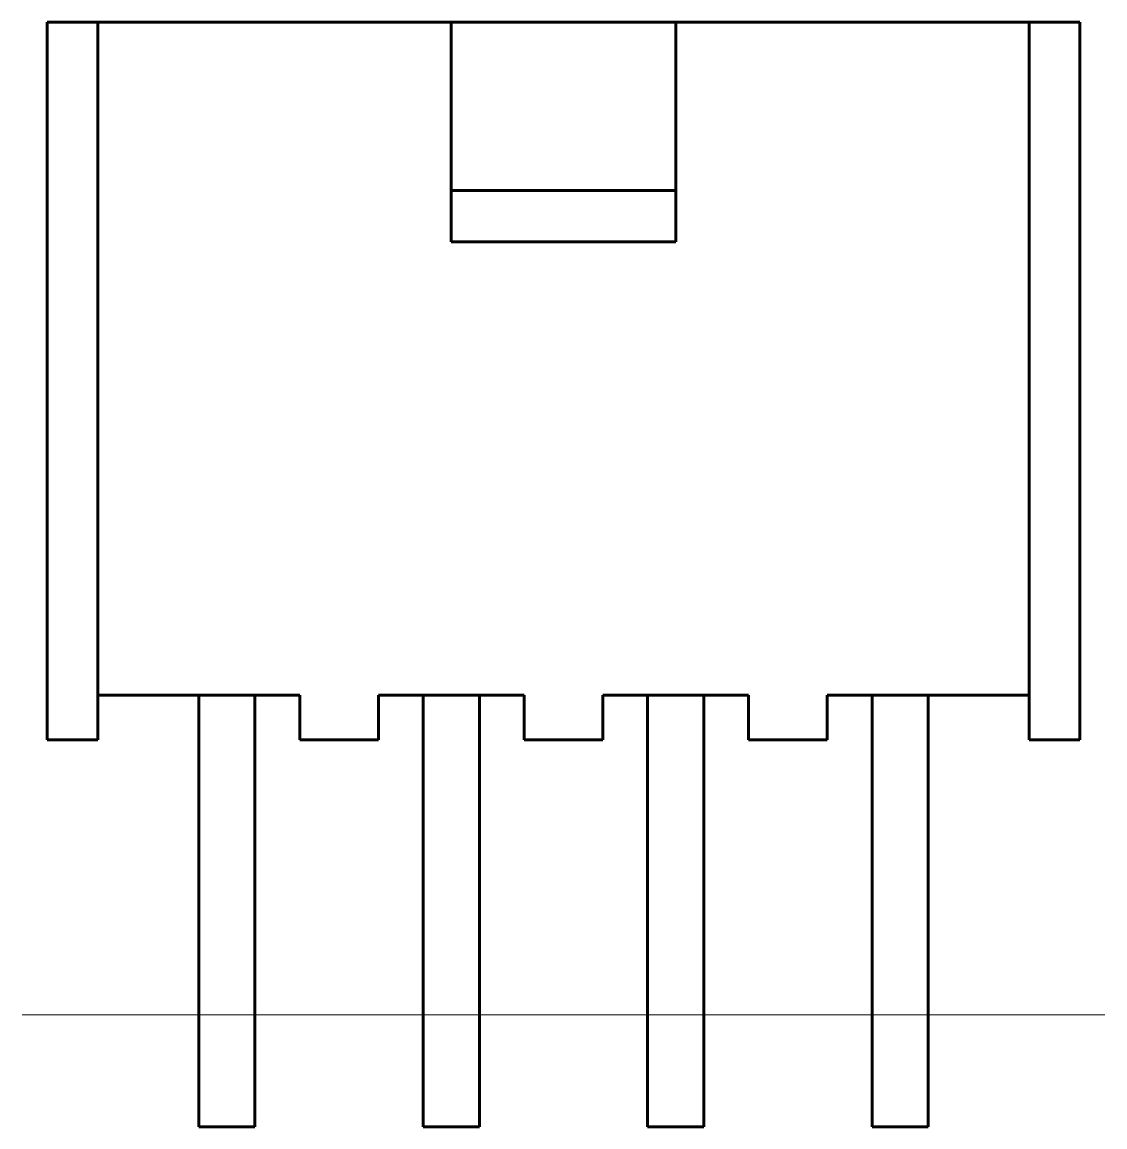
# Model space of a CAD drawing. Header units: millimetres. Extents: x -6.1 to 6.1, y -4.4 to 8.1.
import ezdxf

# ---------------------------------------------------------------- set-up
doc = ezdxf.new("R2010")
doc.units = ezdxf.units.MM
doc.linetypes.add('K5LT_AXLED', pattern=[12, 7.5, -1.5, 1.5, -1.5])
doc.linetypes.add('K5LT_BASIC', pattern=[0])

msp = doc.modelspace()

# ---------------------------------------------------------------- linework, layer by layer
at = {"color": 150, "linetype": 'K5LT_BASIC', "lineweight": 60, "true_color": 0x0080ff}
for p, q in [((-5.842, 8.128), (-5.842, 0)), ((-5.2705, 8.128), (-5.842, 8.128)), ((-5.2705, 8.128), (-5.2705, 0)), ((-5.2705, 8.128), (-1.27, 8.128)), ((1.27, 8.128), (-1.27, 8.128)), ((-1.27, 8.128), (-1.27, 6.223)), ((1.27, 8.128), (1.27, 6.223)), ((1.27, 8.128), (5.2705, 8.128)), ((5.2705, 0), (5.2705, 8.128)), ((5.842, 8.128), (5.2705, 8.128)), ((5.842, 8.128), (5.842, 0)), ((-1.27, 6.223), (-1.27, 5.6388)), ((1.27, 6.223), (-1.27, 6.223)), ((1.27, 6.223), (1.27, 5.6388)), ((1.27, 5.6388), (-1.27, 5.6388)), ((-2.9845, 0.508), (-5.2705, 0.508)), ((-4.1275, 0.508), (-4.1275, -3.1115)), ((-3.4925, 0.508), (-3.4925, -3.1115)), ((-2.9845, 0.508), (-2.9845, 0)), ((-0.4445, 0.508), (-2.0955, 0.508)), ((-2.0955, 0), (-2.0955, 0.508)), ((-1.5875, -3.1115), (-1.5875, 0.508)), ((-0.9525, 0.508), (-0.9525, -3.1115)), ((-0.4445, 0.508), (-0.4445, 0)), ((2.0955, 0.508), (0.4445, 0.508)), ((0.4445, 0), (0.4445, 0.508)), ((0.9525, -3.1115), (0.9525, 0.508)), ((1.5875, 0.508), (1.5875, -3.1115)), ((2.0955, 0.508), (2.0955, 0)), ((5.2705, 0.508), (2.9845, 0.508)), ((2.9845, 0), (2.9845, 0.508)), ((3.4925, -3.1115), (3.4925, 0.508)), ((4.1275, 0.508), (4.1275, -3.1115)), ((-5.2705, 0), (-5.842, 0)), ((-2.9845, 0), (-2.0955, 0)), ((-0.4445, 0), (0.4445, 0)), ((2.0955, 0), (2.9845, 0)), ((5.842, 0), (5.2705, 0)), ((-4.1275, -3.1115), (-4.1275, -4.3815)), ((-3.4925, -3.1115), (-3.4925, -4.3815)), ((-1.5875, -4.3815), (-1.5875, -3.1115)), ((-0.9525, -3.1115), (-0.9525, -4.3815)), ((0.9525, -4.3815), (0.9525, -3.1115)), ((1.5875, -3.1115), (1.5875, -4.3815)), ((3.4925, -4.3815), (3.4925, -3.1115)), ((4.1275, -3.1115), (4.1275, -4.3815)), ((-3.4925, -4.3815), (-4.1275, -4.3815)), ((-0.9525, -4.3815), (-1.5875, -4.3815)), ((1.5875, -4.3815), (0.9525, -4.3815)), ((4.1275, -4.3815), (3.4925, -4.3815))]:
    msp.add_line(p, q, dxfattribs=at)
at = {"color": 30, "linetype": 'K5LT_AXLED', "lineweight": 18, "true_color": 0xff8000}
for p, q in [((-6.1275, -3.1115), (-1.4925, -3.1115)), ((-3.5875, -3.1115), (1.0475, -3.1115)), ((-1.0475, -3.1115), (3.5875, -3.1115)), ((1.4925, -3.1115), (6.1275, -3.1115))]:
    msp.add_line(p, q, dxfattribs=at)

doc.saveas('drawing.dxf')
